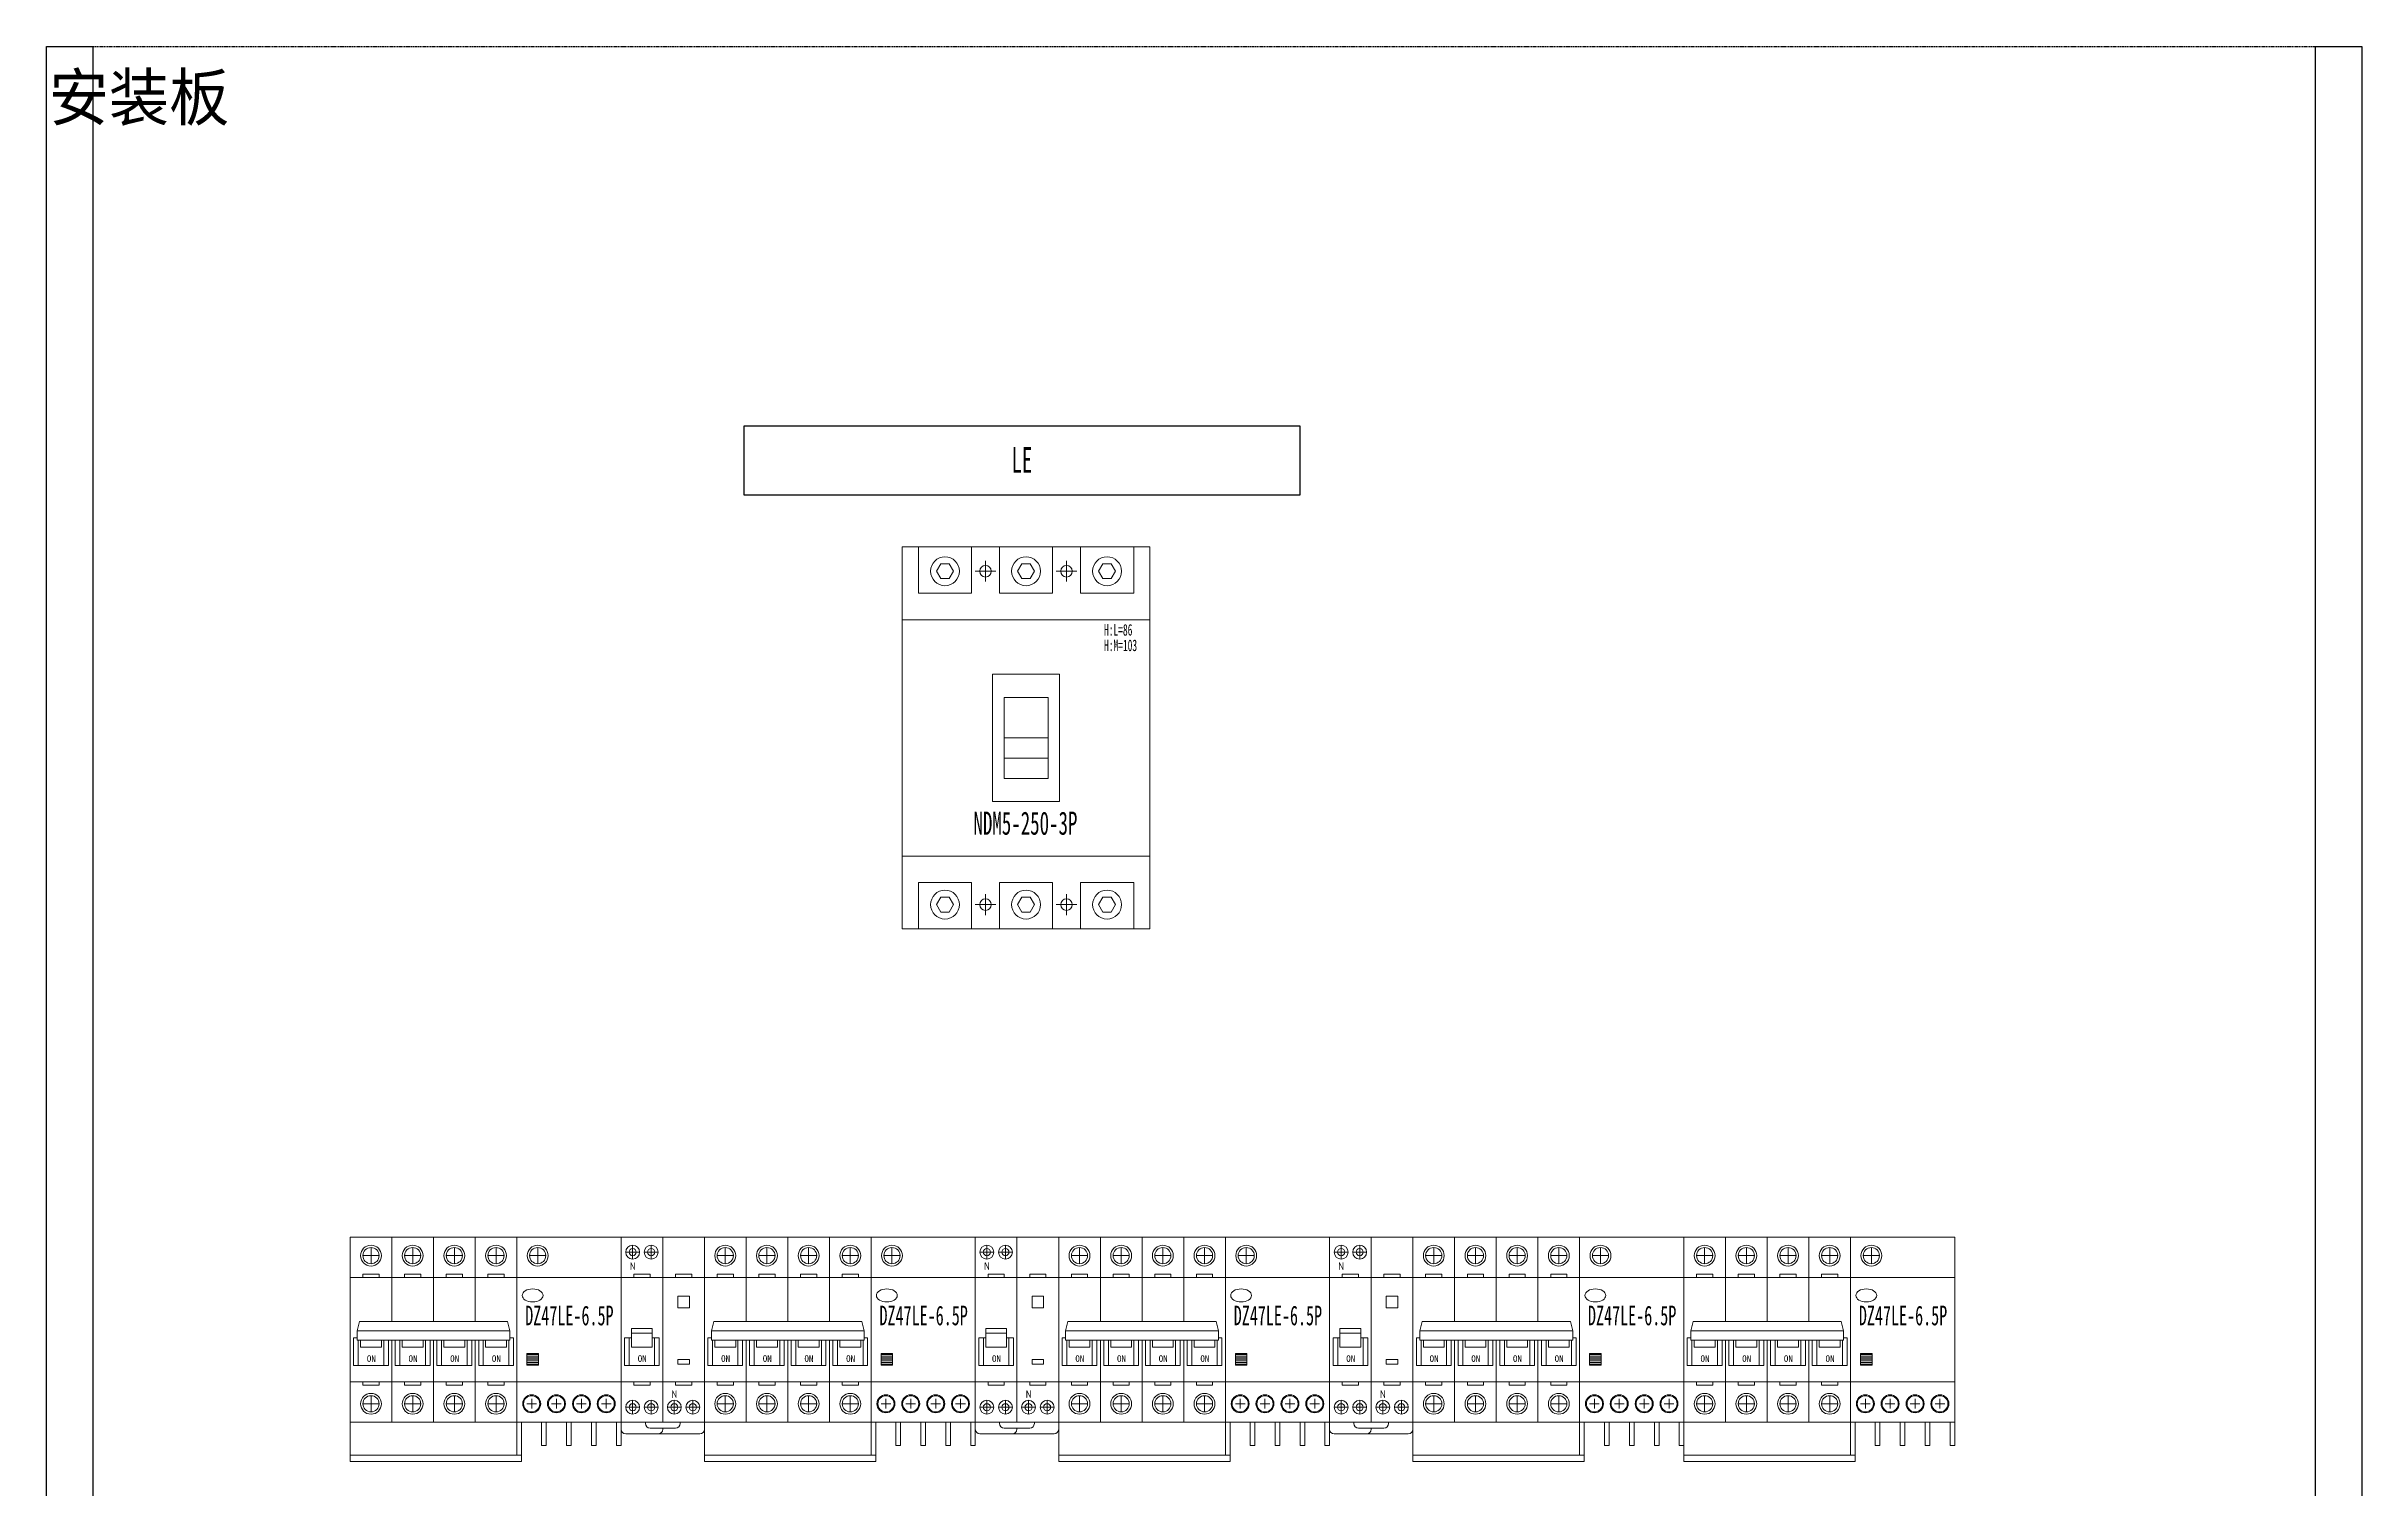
# Model space of a CAD drawing. Extents: x 389647 to 390647, y 333854 to 336054.
# Drawn here: x 389647 to 390647, y 335431 to 336054 of the extents above; entities that cross this region are included whole.
import ezdxf
from ezdxf.enums import TextEntityAlignment as Align

# ---------------------------------------------------------------- set-up
doc = ezdxf.new("R2010")
doc.units = 0
doc.header["$MEASUREMENT"] = 0
doc.linetypes.add('DASH', pattern=[0.35, 0.25, -0.1])
doc.linetypes.add('DASHED', pattern=[0.75, 0.5, -0.25])
doc.layers.add('元件', color=7, linetype='Continuous')
doc.layers.add('布置图', color=30, linetype='Continuous')
doc.layers.add('细线', color=7, linetype='Continuous', lineweight=0)
doc.styles.add('-仿宋_GB2312', font='gbenor.shx', dxfattribs={"bigfont": 'gbcbig.shx'})
doc.styles.add('LEAD', font='', dxfattribs={"width": 0.8})
doc.styles.add('宋', font='', dxfattribs={"width": 0.7})
doc.styles.add('正常', font='')
doc.styles.get('LEAD').set_extended_font_data('SimSun')
doc.styles.get('宋').set_extended_font_data('SimSun')
doc.styles.get('正常').set_extended_font_data('FangSong_GB2312')

# ---------------------------------------------------------------- blocks, each defined once
blk = doc.blocks.new('Manufacturer光辉PartName剩余电流动作微型断路器Series4PShellFrameLimitingCurrentRemarkPartTypeMinCurrent1MaxCurrent63Poles4PMinPower0MaxPower0LibType2DelFlgfalseUpdateDate')
at = {"layer": '细线'}
for p, q in [((-53, 40.5), (-46, 40.5)), ((-49.5, 44), (-49.5, 37)), ((-35, 40.5), (-28, 40.5)), ((-31.5, 44), (-31.5, 37)), ((-17, 40.5), (-10, 40.5)), ((-13.5, 44), (-13.5, 37)), ((1, 40.5), (8, 40.5)), ((4.5, 44), (4.5, 37)), ((19, 40.5), (26, 40.5)), ((22.5, 44), (22.5, 37)), ((17.8, -2.2), (22.8, -2.2)), ((17.8, -2.9), (22.8, -2.9)), ((17.8, -3.6), (22.8, -3.6)), ((17.8, -4.3), (22.8, -4.3)), ((17.8, -5), (22.8, -5)), ((17.8, -5.7), (22.8, -5.7)), ((17.8, -6.4), (22.8, -6.4)), ((-49.5, -27), (-49.5, -20)), ((-31.5, -27), (-31.5, -20)), ((-13.5, -27), (-13.5, -20)), ((4.5, -27), (4.5, -20)), ((-53, -23.5), (-46, -23.5)), ((-35, -23.5), (-28, -23.5)), ((-17, -23.5), (-10, -23.5)), ((1, -23.5), (8, -23.5)), ((17.8, -23.5), (22, -23.5)), ((19.9, -21.4), (19.9, -25.6)), ((28.5, -23.5), (32.7, -23.5)), ((30.6, -21.4), (30.6, -25.6)), ((39.3, -23.5), (43.5, -23.5)), ((41.4, -21.4), (41.4, -25.6)), ((50, -23.5), (54.2, -23.5)), ((52.1, -21.4), (52.1, -25.6))]:
    blk.add_line(p, q, dxfattribs=at)
for points in [[(-40.5, 12), (-40.5, 48.5), (-58.5, 48.5), (-58.5, -31.5), (-40.5, -31.5), (-40.5, 4)], [(-22.5, 12), (-22.5, 48.5), (-40.5, 48.5), (-40.5, 12)], [(-4.5, 12), (-4.5, 48.5), (-22.5, 48.5), (-22.5, 12)], [(-4.5, 4), (-4.5, -31.5), (13.5, -31.5), (13.5, 48.5), (-4.5, 48.5), (-4.5, 12)], [(-40.5, 12), (-40.5, 31), (-58.5, 31), (-58.5, -14), (-40.5, -14), (-40.5, 4)], [(-22.5, 12), (-22.5, 31), (-40.5, 31), (-40.5, 12)], [(-4.5, 12), (-4.5, 31), (-22.5, 31), (-22.5, 12)], [(-4.5, 4), (-4.5, -14), (13.5, -14), (13.5, 31), (-4.5, 31), (-4.5, 12)], [(-55.5, 5), (-57, 5), (-57, -7), (-42, -7), (-42, 4)], [(-55, 4), (-55, -7), (-44, -7), (-44, 4)], [(-54, 4), (-54, 1), (-45, 1), (-45, 4)], [(-40.5, 4), (-40.5, -31.5), (-22.5, -31.5), (-22.5, 4)], [(-40.5, 4), (-40.5, -14), (-22.5, -14), (-22.5, 4)], [(-39, 4), (-39, -7), (-24, -7), (-24, 4)], [(-37, 4), (-37, -7), (-26, -7), (-26, 4)], [(-36, 4), (-36, 1), (-27, 1), (-27, 4)], [(-22.5, 4), (-22.5, -31.5), (-4.5, -31.5), (-4.5, 4)], [(-22.5, 4), (-22.5, -14), (-4.5, -14), (-4.5, 4)], [(-21, 4), (-21, -7), (-6, -7), (-6, 4)], [(-19, 4), (-19, -7), (-8, -7), (-8, 4)], [(-18, 4), (-18, 1), (-9, 1), (-9, 4)], [(-3, 4), (-3, -7), (12, -7), (12, 5), (10.5, 5)], [(-1, 4), (-1, -7), (10, -7), (10, 4)], [(0, 4), (0, 1), (9, 1), (9, 4)]]:
    blk.add_lwpolyline(points, dxfattribs=at)
for points in [[(13.5, -31.5), (58.5, -31.5), (58.5, 48.5), (13.5, 48.5)], [(-53, 32.5), (-46, 32.5), (-46, 31), (-53, 31)], [(-35, 32.5), (-28, 32.5), (-28, 31), (-35, 31)], [(-17, 32.5), (-10, 32.5), (-10, 31), (-17, 31)], [(1, 32.5), (8, 32.5), (8, 31), (1, 31)], [(58.5, 31), (13.5, 31), (13.5, -14), (58.5, -14)], [(10.5, 8), (-55.5, 8), (-54.5, 12), (9.5, 12)], [(-55.5, 4), (10.5, 4), (10.5, 8), (-55.5, 8)], [(17.8, -6.8), (22.8, -6.8), (22.8, -1.8), (17.8, -1.8)], [(-53, -15.5), (-46, -15.5), (-46, -14), (-53, -14)], [(-35, -15.5), (-28, -15.5), (-28, -14), (-35, -14)], [(-17, -15.5), (-10, -15.5), (-10, -14), (-17, -14)], [(1, -15.5), (8, -15.5), (8, -14), (1, -14)], [(-58.5, -48.5), (15.5, -48.5), (15.5, -31.5), (-58.5, -31.5)], [(13.5, -31.5), (15.5, -31.5), (15.5, -45.7), (13.5, -45.7)], [(26.2, -31.5), (24.2, -31.5), (24.2, -41.5), (26.2, -41.5)], [(37, -31.5), (35, -31.5), (35, -41.5), (37, -41.5)], [(47.8, -31.5), (45.8, -31.5), (45.8, -41.5), (47.8, -41.5)], [(58.5, -31.5), (56.5, -31.5), (56.5, -41.5), (58.5, -41.5)], [(-58.5, -45.7), (15.5, -45.7), (15.5, -48.5), (-58.5, -48.5)]]:
    blk.add_lwpolyline(points, close=True, dxfattribs=at)
for centre, radius in [((-49.5, 40.5), 4.5), ((-49.5, 40.5), 3.5), ((-31.5, 40.5), 4.5), ((-31.5, 40.5), 3.5), ((-13.5, 40.5), 4.5), ((-13.5, 40.5), 3.5), ((4.5, 40.5), 4.5), ((4.5, 40.5), 3.5), ((22.5, 40.5), 4.5), ((22.5, 40.5), 3.5), ((-49.5, -23.5), 4.5), ((-49.5, -23.5), 3.5), ((-31.5, -23.5), 4.5), ((-31.5, -23.5), 3.5), ((-13.5, -23.5), 4.5), ((-13.5, -23.5), 3.5), ((4.5, -23.5), 4.5), ((4.5, -23.5), 3.5), ((19.9, -23.5), 3.88), ((30.6, -23.5), 3.88), ((41.4, -23.5), 3.88), ((52.1, -23.5), 3.88), ((19.9, -23.5), 3.49), ((30.6, -23.5), 3.49), ((41.4, -23.5), 3.49), ((52.1, -23.5), 3.49)]:
    blk.add_circle(centre, radius, dxfattribs=at)
blk.add_ellipse((20.3, 23.3), major_axis=(-4.5, 0), ratio=0.62993, dxfattribs=at)
at = {"layer": '细线', "color": 4, "linetype": 'DASH', "ltscale": 0.1, "style": '宋', "width": 0.6}
blk.add_text('DZ47LE-6.5P', height=8.5, dxfattribs=at).set_placement((17.1, 10.4))
at = {"layer": '细线', "color": 2, "lineweight": 15, "style": '正常'}
for p in [(-51.3, -5.4), (-33.3, -5.4), (-15.3, -5.4), (2.7, -5.4)]:
    blk.add_text('ON', height=2.85, dxfattribs=at).set_placement(p)
blk = doc.blocks.new('Manufacturer光辉PartName塑壳断路器Series250ShellFrameLimitingCurrentRemarkPartTypeMinCurrent100MaxCurrent250Poles3PMinPower0MaxPower0LibType2DelFlgfalseUpdateDate')
at = {"layer": '细线'}
for p, q in [((-22, 72), (-13, 72)), ((-17.5, 76.5), (-17.5, 67.5)), ((13, 72), (22, 72)), ((17.5, 76.5), (17.5, 67.5)), ((-17.5, -76.5), (-17.5, -67.5)), ((17.5, -76.5), (17.5, -67.5)), ((-22, -72), (-13, -72)), ((13, -72), (22, -72))]:
    blk.add_line(p, q, dxfattribs=at)
for points in [[(-53.5, 82.5), (53.5, 82.5), (53.5, -82.5), (-53.5, -82.5)], [(-46.5, 62.5), (-23.5, 62.5), (-23.5, 82.5), (-46.5, 82.5)], [(-11.5, 62.5), (11.5, 62.5), (11.5, 82.5), (-11.5, 82.5)], [(23.5, 62.5), (46.5, 62.5), (46.5, 82.5), (23.5, 82.5)], [(-53.5, -51), (53.5, -51), (53.5, 51), (-53.5, 51)], [(-14.5, -27.5), (14.5, -27.5), (14.5, 27.5), (-14.5, 27.5)], [(-9.5, -17.5), (9.5, -17.5), (9.5, 17.5), (-9.5, 17.5)], [(-9.5, 0), (9.5, 0), (9.5, -17.5), (-9.5, -17.5)], [(-9.5, 0), (9.5, 0), (9.5, -8.8), (-9.5, -8.8)], [(-46.5, -62.5), (-23.5, -62.5), (-23.5, -82.5), (-46.5, -82.5)], [(-11.5, -62.5), (11.5, -62.5), (11.5, -82.5), (-11.5, -82.5)], [(23.5, -62.5), (46.5, -62.5), (46.5, -82.5), (23.5, -82.5)]]:
    blk.add_lwpolyline(points, close=True, dxfattribs=at)
at = {"layer": '细线', "color": 7}
for points in [[(-31.3, 72), (-33.2, 75.2), (-36.8, 75.2), (-38.7, 72), (-36.8, 68.8), (-33.2, 68.8)], [(3.7, 72), (1.8, 75.2), (-1.8, 75.2), (-3.7, 72), (-1.8, 68.8), (1.8, 68.8)], [(38.7, 72), (36.8, 75.2), (33.2, 75.2), (31.3, 72), (33.2, 68.8), (36.8, 68.8)], [(-31.3, -72), (-33.2, -75.2), (-36.8, -75.2), (-38.7, -72), (-36.8, -68.8), (-33.2, -68.8)], [(3.7, -72), (1.8, -75.2), (-1.8, -75.2), (-3.7, -72), (-1.8, -68.8), (1.8, -68.8)], [(38.7, -72), (36.8, -75.2), (33.2, -75.2), (31.3, -72), (33.2, -68.8), (36.8, -68.8)]]:
    blk.add_lwpolyline(points, close=True, dxfattribs=at)
for centre in [(-35, 72), (0, 72), (35, 72), (-35, -72), (0, -72), (35, -72)]:
    blk.add_circle(centre, 6.24, dxfattribs=at)
at = {"layer": '细线'}
for centre in [(-17.5, 72), (17.5, 72), (-17.5, -72), (17.5, -72)]:
    blk.add_circle(centre, 2.5, dxfattribs=at)
at = {"layer": '细线', "color": 7, "attachment_point": 1, "style": '宋'}
for s, insert, char_height, width in [('\\pxql;{\\fFangSong_GB2312|b0|i0|c134|p49;\\W0.6;H:L=86}', (33.7, 49.2), 5, 16.799), ('\\pxql;{\\fFangSong_GB2312|b0|i0|c134|p49;\\W0.6;H:M=103}', (33.7, 42.5), 5, 16.799), ('\\pxql;{\\fFangSong_GB2312|b0|i0|c134|p49;\\W0.6;NDM5-250-3P}', (-22.7, -31.8), 10, 49.265)]:
    blk.add_mtext(s, dxfattribs=dict(at, insert=insert, char_height=char_height, width=width))
blk = doc.blocks.new('Manufacturer光辉PartName剩余电流动作微型断路器Series1PNShellFrameLimitingCurrentRemarkPartTypeMinCurrent1MaxCurrent32Poles1P+NMinPower0MaxPower0LibType2DelFlgfalseUpdateDate')
at = {"layer": '细线'}
for p, q in [((-16, 36), (-10, 36)), ((-13, 39), (-13, 33)), ((-8, 36), (-2, 36)), ((-5, 39), (-5, 33)), ((-13, -34), (-13, -28)), ((-5, -34), (-5, -28)), ((5, -34), (5, -28)), ((13, -34), (13, -28)), ((-16, -31), (-10, -31)), ((-8, -31), (-2, -31)), ((8, -31), (2, -31)), ((16, -31), (10, -31))]:
    blk.add_line(p, q, dxfattribs=at)
for points in [[(-18, -37.5), (0, -37.5), (0, 42.5), (-18, 42.5)], [(0, -37.5), (18, -37.5), (18, 42.5), (0, 42.5)], [(-18, -20), (0, -20), (0, 25), (-18, 25)], [(-12.5, 26.5), (-5.5, 26.5), (-5.5, 25), (-12.5, 25)], [(0, -20), (18, -20), (18, 25), (0, 25)], [(5.5, 26.5), (12.5, 26.5), (12.5, 25), (5.5, 25)], [(6.5, 12), (11.5, 12), (11.5, 17), (6.5, 17)], [(-13.5, -5), (-4.5, -5), (-4.5, 3), (-13.5, 3)], [(-13.5, 3), (-4.5, 3), (-4.5, 1), (-13.5, 1)], [(-12.5, -21.5), (-5.5, -21.5), (-5.5, -20), (-12.5, -20)], [(5.5, -21.5), (12.5, -21.5), (12.5, -20), (5.5, -20)], [(6.5, -12.4), (11.5, -12.4), (11.5, -10.4), (6.5, -10.4)]]:
    blk.add_lwpolyline(points, close=True, dxfattribs=at)
for points in [[(-13.5, -1), (-16.5, -1), (-16.5, -13), (-1.5, -13), (-1.5, -1), (-4.5, -1)], [(-13.5, -1), (-14.5, -1), (-14.5, -13), (-3.5, -13), (-3.5, -1), (-4.5, -1)]]:
    blk.add_lwpolyline(points, dxfattribs=at)
for points in [[(-18, -37.5), (18, -37.5), (18, -40.5, -0.41421), (16, -42.5), (-16, -42.5, -0.41421), (-18, -40.5)], [(-5.5, -40), (5.5, -40, 0.41421), (7.5, -38), (7.5, -37.5), (-7.5, -37.5), (-7.5, -38, 0.41421)]]:
    blk.add_lwpolyline(points, format="xyb", close=True, dxfattribs=at)
blk.add_lwpolyline([(0, -40), (0, -40.5, -0.41421), (-2, -42.5), (-16, -42.5, -0.41421), (-18, -40.5), (-18, -37.5), (0, -37.5)], format="xyb", dxfattribs=at)
for centre, radius in [((-13, 36), 3), ((-13, 36), 1.54), ((-5, 36), 3), ((-5, 36), 1.54), ((-13, -31), 3), ((-13, -31), 1.54), ((-5, -31), 3), ((-5, -31), 1.54), ((5, -31), 3), ((5, -31), 1.54), ((13, -31), 3), ((13, -31), 1.54)]:
    blk.add_circle(centre, radius, dxfattribs=at)
at = {"layer": '细线', "color": 2, "lineweight": 15}
for s, height, style, p in [('N', 3.33, '-仿宋_GB2312', (-14.2, 28.3)), ('ON', 2.85, '正常', (-10.8, -11.4)), ('N', 3.33, '-仿宋_GB2312', (3.8, -27))]:
    blk.add_text(s, height=height, dxfattribs=dict(at, style=style)).set_placement(p)

msp = doc.modelspace()

# ---------------------------------------------------------------- linework, layer by layer
at = {"color": 2}
for points in [[(389646.8, 336054.1), (389666.8, 336054.1), (389666.8, 333854.1), (389646.8, 333854.1)], [(390626.8, 336054.1), (390646.8, 336054.1), (390646.8, 333854.1), (390626.8, 333854.1)]]:
    msp.add_lwpolyline(points, close=True, dxfattribs=at)
at = {"color": 0, "transparency": 33554687}
msp.add_lwpolyline([(389948.1, 335890.2), (390188.1, 335890.2), (390188.1, 335860.2), (389948.1, 335860.2)], close=True, dxfattribs=at)
at = {"layer": '布置图', "linetype": 'DASHED'}
msp.add_lwpolyline([(389646.8, 336054.1), (390646.8, 336054.1), (390646.8, 333854.1), (389646.8, 333854.1)], close=True, dxfattribs=at)

# ---------------------------------------------------------------- block references
for name, p in [('Manufacturer光辉PartName塑壳断路器Series250ShellFrameLimitingCurrentRemarkPartTypeMinCurrent100MaxCurrent250Poles3PMinPower0MaxPower0LibType2DelFlgfalseUpdateDate', (390069.9, 335755.4)), ('Manufacturer光辉PartName剩余电流动作微型断路器Series4PShellFrameLimitingCurrentRemarkPartTypeMinCurrent1MaxCurrent63Poles4PMinPower0MaxPower0LibType2DelFlgfalseUpdateDate', (389836.5, 335491.3)), ('Manufacturer光辉PartName剩余电流动作微型断路器Series1PNShellFrameLimitingCurrentRemarkPartTypeMinCurrent1MaxCurrent32Poles1P+NMinPower0MaxPower0LibType2DelFlgfalseUpdateDate', (389913, 335497.3)), ('Manufacturer光辉PartName剩余电流动作微型断路器Series4PShellFrameLimitingCurrentRemarkPartTypeMinCurrent1MaxCurrent63Poles4PMinPower0MaxPower0LibType2DelFlgfalseUpdateDate', (389989.5, 335491.3)), ('Manufacturer光辉PartName剩余电流动作微型断路器Series1PNShellFrameLimitingCurrentRemarkPartTypeMinCurrent1MaxCurrent32Poles1P+NMinPower0MaxPower0LibType2DelFlgfalseUpdateDate', (390066, 335497.3)), ('Manufacturer光辉PartName剩余电流动作微型断路器Series4PShellFrameLimitingCurrentRemarkPartTypeMinCurrent1MaxCurrent63Poles4PMinPower0MaxPower0LibType2DelFlgfalseUpdateDate', (390142.5, 335491.3)), ('Manufacturer光辉PartName剩余电流动作微型断路器Series1PNShellFrameLimitingCurrentRemarkPartTypeMinCurrent1MaxCurrent32Poles1P+NMinPower0MaxPower0LibType2DelFlgfalseUpdateDate', (390219, 335497.3)), ('Manufacturer光辉PartName剩余电流动作微型断路器Series4PShellFrameLimitingCurrentRemarkPartTypeMinCurrent1MaxCurrent63Poles4PMinPower0MaxPower0LibType2DelFlgfalseUpdateDate', (390295.5, 335491.3)), ('Manufacturer光辉PartName剩余电流动作微型断路器Series4PShellFrameLimitingCurrentRemarkPartTypeMinCurrent1MaxCurrent63Poles4PMinPower0MaxPower0LibType2DelFlgfalseUpdateDate', (390412.5, 335491.3))]:
    msp.add_blockref(name, p)

# ---------------------------------------------------------------- texts
at = {"color": 0}
msp.add_text('安装板', height=20, dxfattribs=at).set_placement((389647.8, 336032.1), align=Align.MIDDLE_LEFT)
at = {"layer": '元件', "linetype": 'DASH', "transparency": 33554687, "style": 'LEAD', "width": 0.6}
msp.add_text('LE', height=11, dxfattribs=at).set_placement((390068.1, 335870), align=Align.CENTER)

doc.saveas('drawing.dxf')
